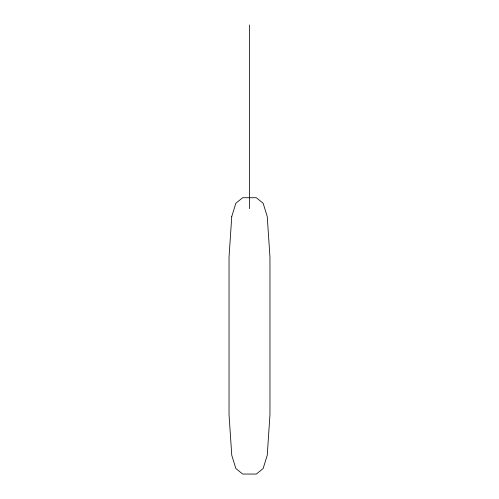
<?xml version="1.0" encoding="UTF-8"?>
<svg xmlns="http://www.w3.org/2000/svg" width="499" height="499" viewBox="0 0 499 499"><rect width="100%" height="100%" fill="white"/><g stroke="black" fill="none" stroke-linecap="round" stroke-linejoin="round"><path stroke-width="0.75" d="M249.5 24.95L249.5 208.644M231.761 216.51L229.035 257.097L229.035 414.675L231.761 455.263L235.859 468.524L242.676 474.05L256.324 474.05L263.141 468.524L267.239 455.263L269.965 414.675L269.965 257.097L267.239 216.51L263.141 203.249L256.324 197.723L242.676 197.723L235.859 203.249L231.761 216.51"/></g></svg>
